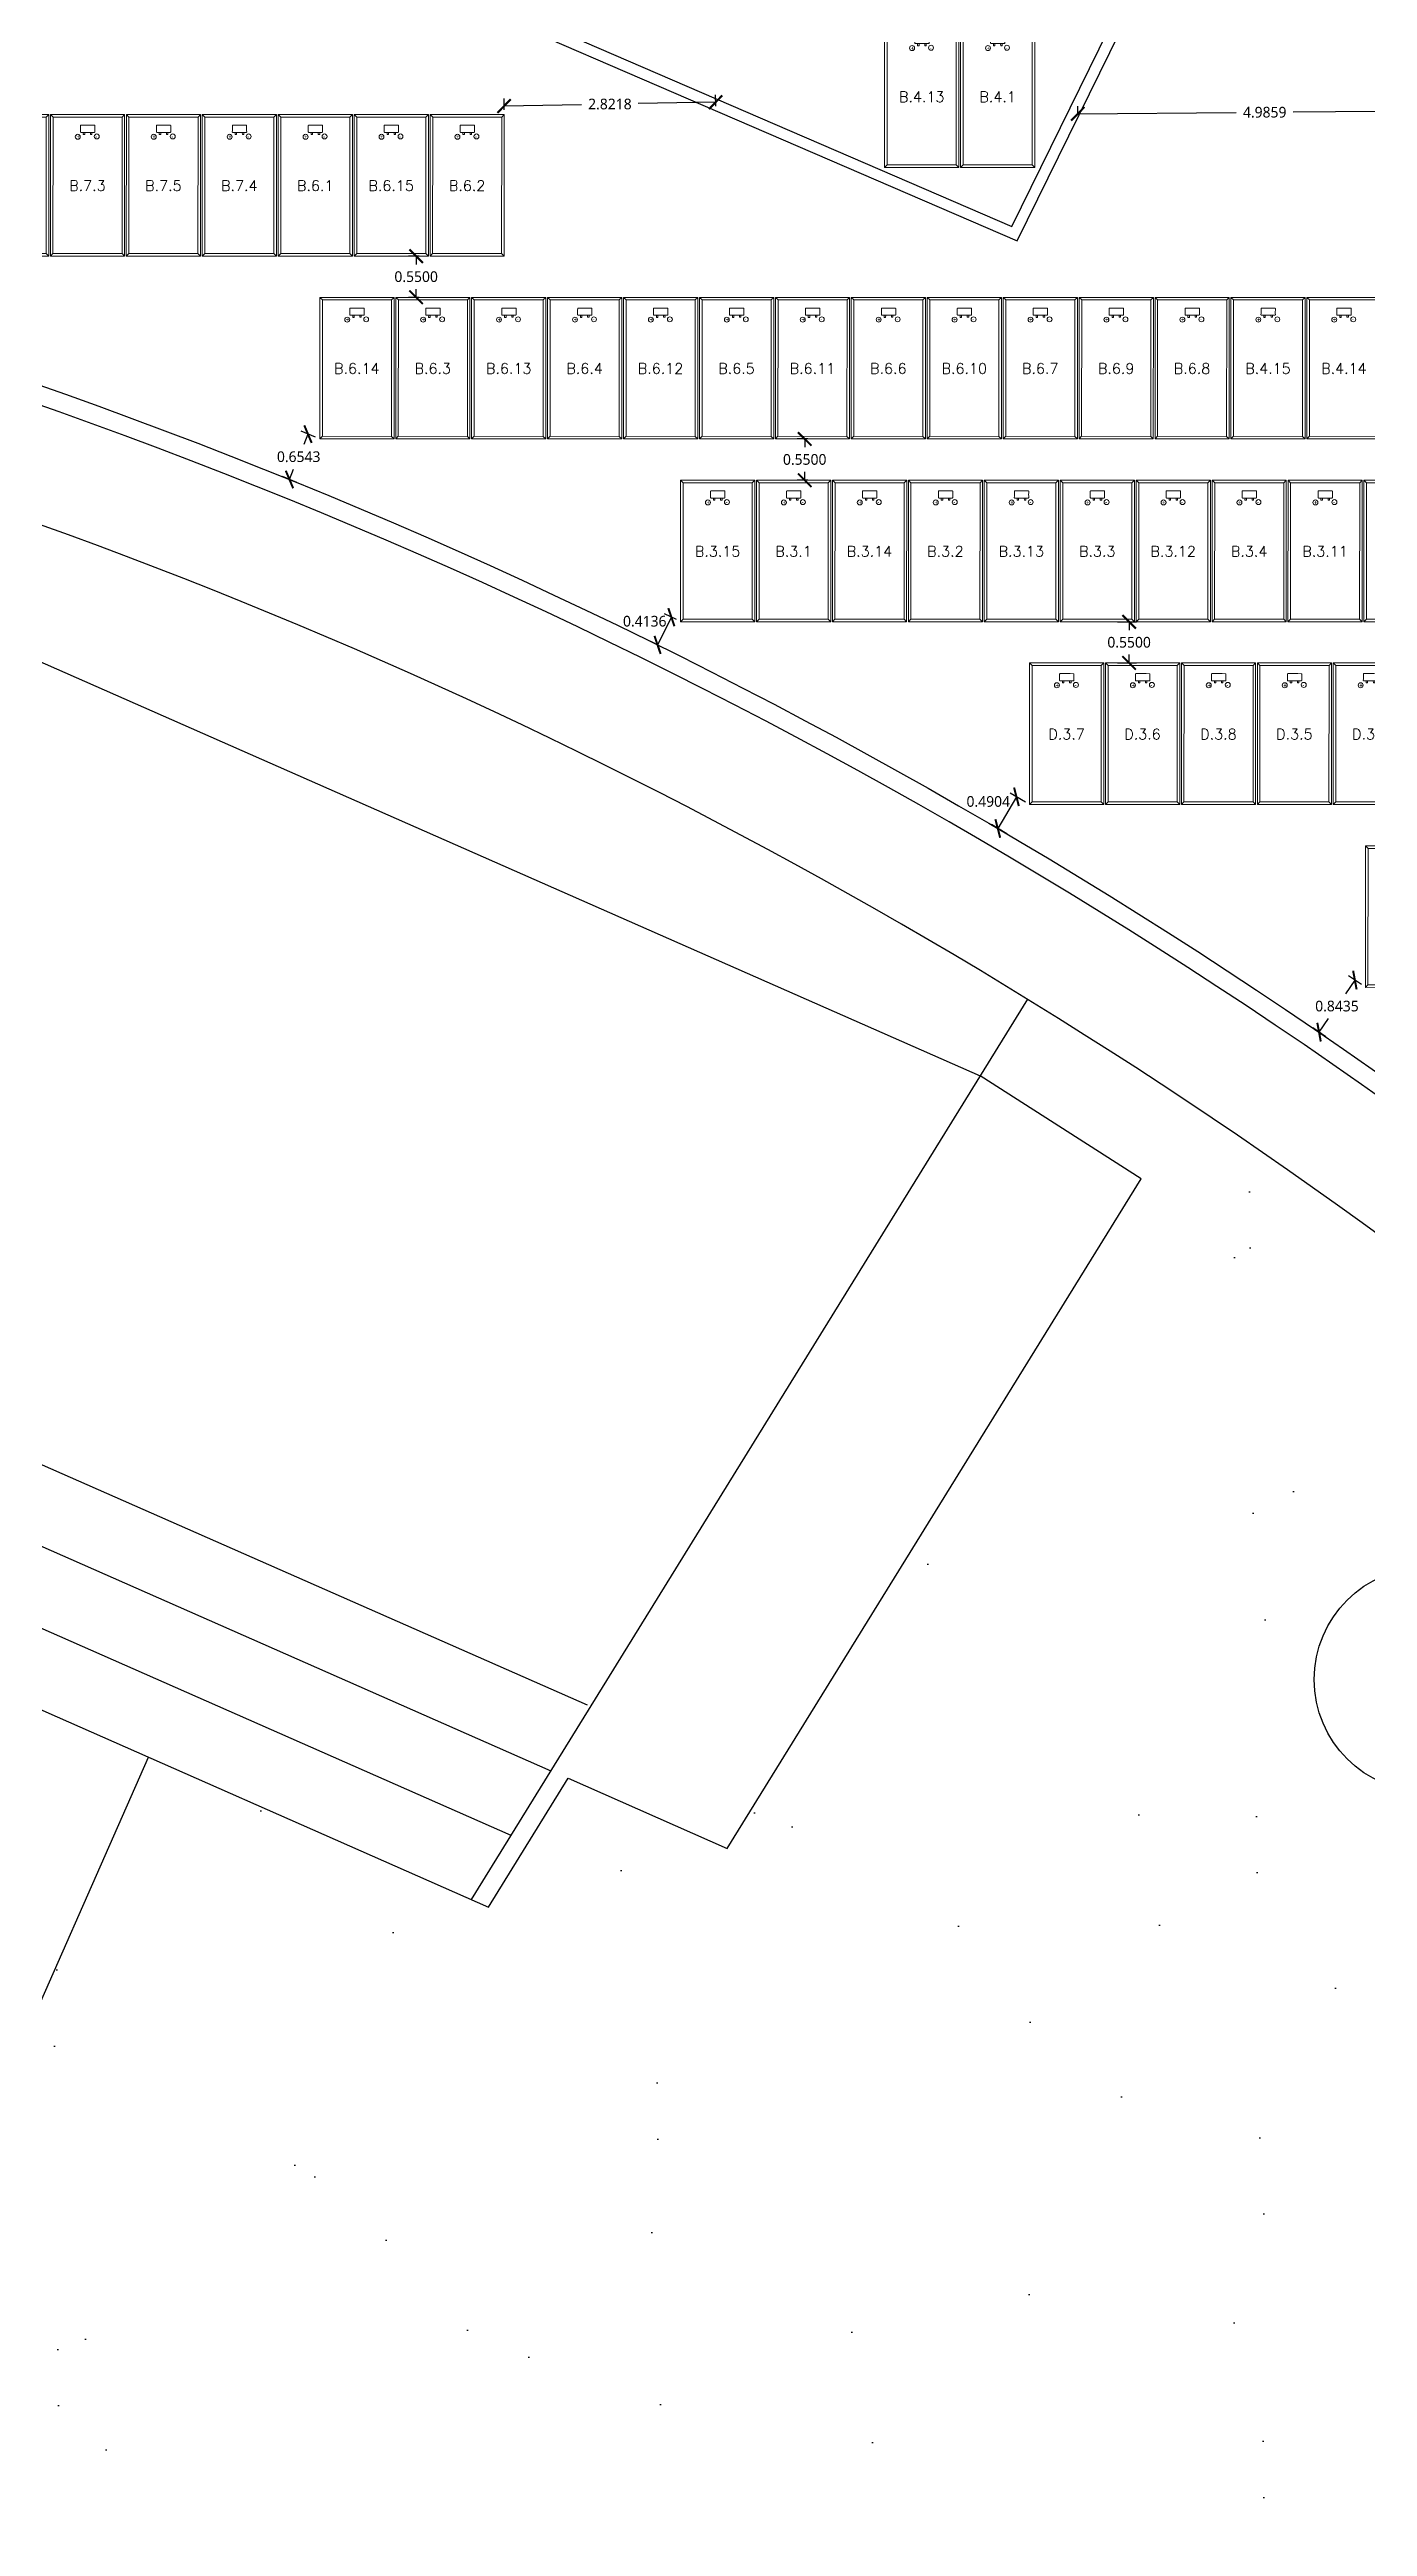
# Model space of a CAD drawing. Header units: metres. Extents: x 399 to 2240, y -1398 to 399.
# Drawn here: x 2039.23 to 2056.81, y -1209.87 to -1176.81 of the extents above; entities that cross this region are included whole.
import ezdxf

# ---------------------------------------------------------------- set-up
doc = ezdxf.new("R2010")
doc.units = ezdxf.units.M
doc.header["$MEASUREMENT"] = 0
doc.layers.get('0').update_dxf_attribs({"linetype": 'CONTINUOUS'})
doc.layers.get('Defpoints').update_dxf_attribs({"linetype": 'CONTINUOUS'})
for name, color, linetype in [('ARQUITETURA', 253, 'CONTINUOUS'), ('Cota', 10, 'CONTINUOUS'), ('MÓDULOS FV', 7, 'CONTINUOUS')]:
    doc.layers.add(name, color=color, linetype=linetype)
doc.layers.add('MOD_ALOCADOS_A', color=5, linetype='CONTINUOUS', lineweight=9)
doc.layers.add('MODULOS_PV', color=2, linetype='CONTINUOUS', lineweight=9)
doc.styles.add('R120-500', font='romans.shx', dxfattribs={"height": 1.5})
doc.styles.add('Verdana', font='ebrima.ttf', dxfattribs={"height": 0.142547})
doc.dimstyles.get("Standard").update_dxf_attribs({"dimtxt": 0.18, "dimasz": 0.18, "dimexe": 0.18, "dimexo": 0.0625, "dimgap": 0.09, "dimtad": 0, "dimtih": 1, "dimtoh": 1, "dimdec": 4, "dimzin": 0, "dimdsep": 46, "dimtxsty": 'Standard', "dimcen": 0.09, "dimadec": 0, "dimazin": 0, "dimtfac": 1, "dimtdec": 4, "dimtofl": 0, "dimtmove": 0, "dimatfit": 3, "dimfxl": 1, "dimtolj": 1, "dimtzin": 0, "dimarcsym": 0})

# ---------------------------------------------------------------- blocks, each defined once
blk = doc.blocks.new('modulo')
at = {"layer": 'MODULOS_PV', "color": 8}
for p, q in [((-0.751, 2.014), (-0.753, 2.063)), ((-1.381, 1.342), (-1.43, 1.34)), ((0.577, 0.769), (0.626, 0.771)), ((-0.053, 0.097), (-0.051, 0.048))]:
    blk.add_line(p, q, dxfattribs=at)
for points in [[(-1.43, 1.34), (-0.753, 2.063), (0.626, 0.771), (-0.051, 0.048)], [(-1.381, 1.342), (-0.751, 2.014), (0.577, 0.769), (-0.053, 0.097)]]:
    blk.add_lwpolyline(points, close=True, dxfattribs=at)
for points in [[(-0.956, 1.498), (-0.935, 1.478), (-0.922, 1.492), (-0.943, 1.512)], [(-0.878, 1.581), (-0.857, 1.562), (-0.87, 1.548), (-0.891, 1.567)]]:
    blk.add_lwpolyline(points, dxfattribs=at)
at = {"layer": 'MODULOS_PV', "color": 1}
blk.add_circle((-0.963, 1.403), 0.0332, dxfattribs=at)
at = {"layer": 'MODULOS_PV', "color": 8}
blk.add_circle((-0.793, 1.591), 0.0332, dxfattribs=at)
blk.add_open_spline([(-0.986, 1.473), (-1.006, 1.493), (-1.027, 1.512), (-1.048, 1.532), (-1.048, 1.532), (-1.049, 1.534), (-1.049, 1.536), (-1.048, 1.538), (-1.048, 1.539), (-1.007, 1.583), (-0.966, 1.627), (-0.925, 1.67), (-0.924, 1.671), (-0.922, 1.672), (-0.919, 1.672), (-0.918, 1.671), (-0.917, 1.671), (-0.897, 1.652), (-0.876, 1.632), (-0.855, 1.613), (-0.855, 1.612), (-0.854, 1.611), (-0.854, 1.608), (-0.855, 1.606), (-0.855, 1.605), (-0.896, 1.561), (-0.937, 1.518), (-0.978, 1.474), (-0.979, 1.473), (-0.981, 1.472), (-0.984, 1.472), (-0.985, 1.473), (-0.986, 1.473)], degree=3, knots=[0, 0, 0, 0, 1, 1, 1, 1.002534, 1.003925, 1.008052, 1.008052, 1.008052, 2.008052, 2.008052, 2.008052, 2.012179, 2.01357, 2.016104, 2.016104, 2.016104, 3.016104, 3.016104, 3.016104, 3.018638, 3.02003, 3.024156, 3.024156, 3.024156, 4.024156, 4.024156, 4.024156, 4.028283, 4.029675, 4.032208, 4.032208, 4.032208, 4.032208], dxfattribs=at)
at = {"layer": 'MODULOS_PV', "color": 1, "insert": (-0.997, 1.409), "char_height": 0.0572, "width": 0.10748, "attachment_point": 1, "rotation": 46.8722}
blk.add_mtext('+', dxfattribs=at)
at = {"layer": 'MODULOS_PV', "color": 8, "insert": (-0.827, 1.597), "char_height": 0.0572, "width": 0.10748, "attachment_point": 1, "rotation": 46.8722}
blk.add_mtext('-', dxfattribs=at)
blk = doc.blocks.new('_ArchTick')
at = {"color": 0, "linetype": 'ByBlock', "const_width": 0.15}
blk.add_lwpolyline([(-0.5, -0.5), (0.5, 0.5)], dxfattribs=at)
blk = doc.blocks.new('*D1026')
at = {"layer": 'Cota', "color": 0, "lineweight": -2, "transparency": 16777216}
for p, q in [((2049.343, -1182.005), (2049.202, -1182.005)), ((2049.302, -1182.005), (2049.302, -1182.116)), ((2049.343, -1182.555), (2049.202, -1182.555)), ((2049.302, -1182.555), (2049.302, -1182.444))]:
    blk.add_line(p, q, dxfattribs=at)
at = {"layer": 'Defpoints', "color": 0, "transparency": 16777216}
for p in [(2049.406, -1182.005), (2049.302, -1182.555), (2049.406, -1182.555)]:
    blk.add_point(p, dxfattribs=at)
at = {"layer": 'Cota', "color": 0, "lineweight": -2, "transparency": 16777216, "xscale": 0.18, "yscale": 0.18, "zscale": 0.18}
for p, rotation in [((2049.302, -1182.005), 90.00005878967461), ((2049.302, -1182.555), 270.0000587896746)]:
    blk.add_blockref('_ArchTick', p, dxfattribs=dict(at, rotation=rotation))
at = {"layer": 'Cota', "color": 0, "transparency": 16777216, "insert": (2049.302, -1182.28), "char_height": 0.1425, "attachment_point": 5, "style": 'Verdana'}
blk.add_mtext('\\A1;0.5500', dxfattribs=at)
blk = doc.blocks.new('*D1028')
at = {"layer": 'Cota', "color": 0, "lineweight": -2, "transparency": 16777216}
for p, q in [((2044.16, -1179.565), (2044.018, -1179.565)), ((2044.118, -1179.565), (2044.118, -1179.676)), ((2044.16, -1180.115), (2044.018, -1180.115)), ((2044.118, -1180.115), (2044.118, -1180.004))]:
    blk.add_line(p, q, dxfattribs=at)
at = {"layer": 'Defpoints', "color": 0, "transparency": 16777216}
for p in [(2044.222, -1179.565), (2044.118, -1180.115), (2044.222, -1180.115)]:
    blk.add_point(p, dxfattribs=at)
at = {"layer": 'Cota', "color": 0, "lineweight": -2, "transparency": 16777216, "xscale": 0.18, "yscale": 0.18, "zscale": 0.18}
for p, rotation in [((2044.118, -1179.565), 90.00005878967461), ((2044.118, -1180.115), 270.0000587896746)]:
    blk.add_blockref('_ArchTick', p, dxfattribs=dict(at, rotation=rotation))
at = {"layer": 'Cota', "color": 0, "transparency": 16777216, "insert": (2044.118, -1179.84), "char_height": 0.1425, "attachment_point": 5, "style": 'Verdana'}
blk.add_mtext('\\A1;0.5500', dxfattribs=at)
blk = doc.blocks.new('*D1029')
at = {"layer": 'Cota', "color": 0, "lineweight": -2, "transparency": 16777216}
for p, q in [((2053.475, -1184.445), (2053.73, -1184.445)), ((2053.63, -1184.445), (2053.63, -1184.556)), ((2053.63, -1184.995), (2053.63, -1184.884)), ((2053.475, -1184.995), (2053.73, -1184.995))]:
    blk.add_line(p, q, dxfattribs=at)
at = {"layer": 'Defpoints', "color": 0, "transparency": 16777216}
for p in [(2053.413, -1184.445), (2053.413, -1184.995), (2053.63, -1184.995)]:
    blk.add_point(p, dxfattribs=at)
at = {"layer": 'Cota', "color": 0, "lineweight": -2, "transparency": 16777216, "xscale": 0.18, "yscale": 0.18, "zscale": 0.18}
for p, rotation in [((2053.63, -1184.445), 90.00005878967548), ((2053.63, -1184.995), 270.0000587896755)]:
    blk.add_blockref('_ArchTick', p, dxfattribs=dict(at, rotation=rotation))
at = {"layer": 'Cota', "color": 0, "transparency": 16777216, "insert": (2053.63, -1184.72), "char_height": 0.1425, "attachment_point": 5, "style": 'Verdana'}
blk.add_mtext('\\A1;0.5500', dxfattribs=at)
blk = doc.blocks.new('*D1039')
at = {"layer": 'Cota', "color": 0, "lineweight": -2, "transparency": 16777216}
for p, q in [((2042.775, -1181.981), (2042.582, -1181.903)), ((2042.675, -1181.941), (2042.618, -1182.08)), ((2042.527, -1182.587), (2042.335, -1182.508)), ((2042.428, -1182.546), (2042.484, -1182.407))]:
    blk.add_line(p, q, dxfattribs=at)
at = {"layer": 'Defpoints', "color": 0, "transparency": 16777216}
for p in [(2042.832, -1182.005), (2042.428, -1182.546), (2042.585, -1182.611)]:
    blk.add_point(p, dxfattribs=at)
at = {"layer": 'Cota', "color": 0, "lineweight": -2, "transparency": 16777216, "xscale": 0.18, "yscale": 0.18, "zscale": 0.18}
for p, rotation in [((2042.675, -1181.941), 67.77981166499305), ((2042.428, -1182.546), 247.7798116649931)]:
    blk.add_blockref('_ArchTick', p, dxfattribs=dict(at, rotation=rotation))
at = {"layer": 'Cota', "color": 0, "transparency": 16777216, "insert": (2042.551, -1182.243), "char_height": 0.1425, "attachment_point": 5, "style": 'Verdana'}
blk.add_mtext('\\A1;0.6543', dxfattribs=at)
blk = doc.blocks.new('*D1040')
at = {"layer": 'Cota', "color": 0, "lineweight": -2, "transparency": 16777216}
for p, q in [((2047.523, -1184.384), (2047.339, -1184.754)), ((2047.59, -1184.417), (2047.433, -1184.339)), ((2047.405, -1184.787), (2047.249, -1184.71))]:
    blk.add_line(p, q, dxfattribs=at)
at = {"layer": 'Defpoints', "color": 0, "transparency": 16777216}
for p in [(2047.646, -1184.445), (2047.339, -1184.754), (2047.461, -1184.815)]:
    blk.add_point(p, dxfattribs=at)
at = {"layer": 'Cota', "color": 0, "lineweight": -2, "transparency": 16777216, "xscale": 0.18, "yscale": 0.18, "zscale": 0.18}
for p, rotation in [((2047.523, -1184.384), 63.56405436828655), ((2047.339, -1184.754), 243.5640543682866)]:
    blk.add_blockref('_ArchTick', p, dxfattribs=dict(at, rotation=rotation))
at = {"layer": 'Cota', "color": 0, "transparency": 16777216, "insert": (2047.168, -1184.439), "char_height": 0.1425, "attachment_point": 5, "style": 'Verdana'}
blk.add_mtext('\\A1;0.4136', dxfattribs=at)
blk = doc.blocks.new('*D1041')
at = {"layer": 'Cota', "color": 0, "lineweight": -2, "transparency": 16777216}
for p, q in [((2052.127, -1186.782), (2051.878, -1187.204)), ((2052.248, -1186.853), (2052.041, -1186.731)), ((2051.999, -1187.275), (2051.792, -1187.153))]:
    blk.add_line(p, q, dxfattribs=at)
at = {"layer": 'Defpoints', "color": 0, "transparency": 16777216}
for p in [(2052.302, -1186.885), (2051.878, -1187.204), (2052.052, -1187.307)]:
    blk.add_point(p, dxfattribs=at)
at = {"layer": 'Cota', "color": 0, "lineweight": -2, "transparency": 16777216, "xscale": 0.18, "yscale": 0.18, "zscale": 0.18}
for p, rotation in [((2052.127, -1186.782), 59.44919222226125), ((2051.878, -1187.204), 239.4491922222612)]:
    blk.add_blockref('_ArchTick', p, dxfattribs=dict(at, rotation=rotation))
at = {"layer": 'Cota', "color": 0, "transparency": 16777216, "insert": (2051.751, -1186.845), "char_height": 0.1425, "attachment_point": 5, "style": 'Verdana'}
blk.add_mtext('\\A1;0.4904', dxfattribs=at)
blk = doc.blocks.new('*D1042')
at = {"layer": 'Cota', "color": 0, "lineweight": -2, "transparency": 16777216}
for p, q in [((2056.731, -1189.289), (2056.559, -1189.172)), ((2056.642, -1189.228), (2056.515, -1189.412)), ((2056.253, -1189.984), (2056.081, -1189.866)), ((2056.164, -1189.923), (2056.29, -1189.739))]:
    blk.add_line(p, q, dxfattribs=at)
at = {"layer": 'Defpoints', "color": 0, "transparency": 16777216}
for p in [(2056.782, -1189.325), (2056.164, -1189.923), (2056.304, -1190.02)]:
    blk.add_point(p, dxfattribs=at)
at = {"layer": 'Cota', "color": 0, "lineweight": -2, "transparency": 16777216, "xscale": 0.18, "yscale": 0.18, "zscale": 0.18}
for p, rotation in [((2056.642, -1189.228), 55.47629500638825), ((2056.164, -1189.923), 235.4762950063882)]:
    blk.add_blockref('_ArchTick', p, dxfattribs=dict(at, rotation=rotation))
at = {"layer": 'Cota', "color": 0, "transparency": 16777216, "insert": (2056.403, -1189.576), "char_height": 0.1425, "attachment_point": 5, "style": 'Verdana'}
blk.add_mtext('\\A1;0.8435', dxfattribs=at)
blk = doc.blocks.new('*D1049')
at = {"layer": 'Cota', "color": 0, "lineweight": -2, "transparency": 16777216}
for p, q in [((2052.946, -1177.651), (2052.946, -1177.565)), ((2057.932, -1177.626), (2055.82, -1177.642)), ((2057.932, -1177.612), (2057.931, -1177.526)), ((2052.946, -1177.665), (2055.059, -1177.648))]:
    blk.add_line(p, q, dxfattribs=at)
at = {"layer": 'Defpoints', "color": 0, "transparency": 16777216}
for p in [(2052.946, -1177.665), (2052.947, -1177.714), (2057.933, -1177.675)]:
    blk.add_point(p, dxfattribs=at)
at = {"layer": 'Cota', "color": 0, "lineweight": -2, "transparency": 16777216, "xscale": 0.18, "yscale": 0.18, "zscale": 0.18}
for p, rotation in [((2052.946, -1177.665), 180.4469110341109), ((2057.932, -1177.626), 0.4469110341108351)]:
    blk.add_blockref('_ArchTick', p, dxfattribs=dict(at, rotation=rotation))
at = {"layer": 'Cota', "color": 0, "transparency": 16777216, "insert": (2055.439, -1177.645), "char_height": 0.1425, "attachment_point": 5, "style": 'Verdana'}
blk.add_mtext('\\A1;4.9859', dxfattribs=at)
blk = doc.blocks.new('*D1051')
at = {"layer": 'Cota', "color": 0, "lineweight": -2, "transparency": 16777216}
for p, q in [((2045.293, -1177.612), (2045.291, -1177.461)), ((2045.292, -1177.561), (2046.326, -1177.543)), ((2048.114, -1177.511), (2047.08, -1177.529)), ((2048.115, -1177.562), (2048.112, -1177.411))]:
    blk.add_line(p, q, dxfattribs=at)
at = {"layer": 'Defpoints', "color": 0, "transparency": 16777216}
for p in [(2048.114, -1177.511), (2048.116, -1177.624), (2045.294, -1177.674)]:
    blk.add_point(p, dxfattribs=at)
at = {"layer": 'Cota', "color": 0, "lineweight": -2, "transparency": 16777216, "xscale": 0.18, "yscale": 0.18, "zscale": 0.18}
for p, rotation in [((2045.292, -1177.561), 181.0159568145), ((2048.114, -1177.511), 1.015956814500006)]:
    blk.add_blockref('_ArchTick', p, dxfattribs=dict(at, rotation=rotation))
at = {"layer": 'Cota', "color": 0, "transparency": 16777216, "insert": (2046.703, -1177.536), "char_height": 0.1425, "attachment_point": 5, "style": 'Verdana'}
blk.add_mtext('\\A1;2.8218', dxfattribs=at)

msp = doc.modelspace()

# ---------------------------------------------------------------- hatches: boundary and pattern name
at = {"layer": 'ARQUITETURA'}
h = msp.add_hatch(dxfattribs=at)
h.set_pattern_fill('AR-SAND', color=116, scale=3, angle=-46.87704, style=0)
h.set_pattern_definition([(350.62296, (1466.5355, -762.2295), (4.089919, 4.08927), [0, -4.56, 0, -5.1, 0, -4.875]), (320.623, (1466.5355, -762.2295), (9.808834, 1.91215), [0, -2.46, 0, -4.11, 0, -1.575]), (280.62296, (1464.013, -759.536), (6.39856, -6.807323), [0, -1.5, 0, -5.4, 0, -7.05]), (270.623, (1464.013, -759.536), (8.08648, -4.78256), [0, -0.75, 0, -3.54, 0, -4.05])])
edge = h.paths.add_edge_path(flags=16)
edge.add_arc((2066.28697, -1207.2145), 1.5, 0, 360)
edge = h.paths.add_edge_path(flags=16)
edge.add_arc((2057.59948, -1198.56367), 1.5, 0, 360)
edge = h.paths.add_edge_path(flags=16)
edge.add_arc((2073.66511, -1217.85031), 1.5, 0, 360)
edge = h.paths.add_edge_path()
edge.add_line((2077.35217, -1309.79176), (2085.44517, -1302.21109))
edge.add_line((2085.44517, -1302.21109), (2073.23928, -1273.42679))
edge.add_line((2073.23928, -1273.42679), (2067.01112, -1271.39588))
edge.add_line((2067.01112, -1271.39588), (2078.12983, -1237.29831))
edge.add_line((2078.12983, -1237.29831), (2099.86087, -1244.38448))
edge.add_line((2099.86087, -1244.38448), (2105.89079, -1225.89263))
edge.add_line((2105.89079, -1225.89263), (2099.9053, -1223.94085))
edge.add_line((2099.9053, -1223.94085), (2088.65905, -1230.95182))
edge.add_line((2088.65905, -1230.95182), (2087.38614, -1231.74536))
edge.add_line((2087.38614, -1231.74536), (2081.30235, -1221.98639))
edge.add_line((2081.30235, -1221.98639), (2075.32436, -1212.39714))
edge.add_arc((2015.07334, -1249.95794), 71, 31.9396267, 58.4036169)
edge.add_line((2052.27252, -1189.48298), (2051.642, -1190.50399))
edge.add_line((2051.642, -1190.50399), (2053.78955, -1191.87959))
edge.add_line((2053.78955, -1191.87959), (2048.26893, -1200.81919))
edge.add_line((2048.26893, -1200.81919), (2046.14413, -1199.88256))
edge.add_line((2046.14413, -1199.88256), (2045.08317, -1201.60057))
edge.add_line((2045.08317, -1201.60057), (2040.54948, -1199.60208))
edge.add_line((2040.54948, -1199.60208), (2026.14744, -1232.20715))
edge.add_line((2026.14744, -1232.20715), (2038.65431, -1250.5426))
edge.add_line((2038.65431, -1250.5426), (2041.80708, -1254.47458))
edge.add_line((2041.80708, -1254.47458), (2044.45837, -1252.41583))
edge.add_arc((2056.2978, -1243.20562), 15, -76.242876, 217.880293, ccw=False)
edge.add_line((2059.8649, -1257.77531), (2060.06952, -1259.07612))
edge.add_line((2060.06952, -1259.07612), (2062.97181, -1258.61958))
edge.add_line((2062.97181, -1258.61958), (2063.4613, -1261.73132))
edge.add_line((2063.4613, -1261.73132), (2056.39816, -1262.84238))
edge.add_line((2056.39816, -1262.84238), (2055.90867, -1259.73064))
edge.add_line((2055.90867, -1259.73064), (2057.58147, -1259.46751))
edge.add_line((2057.58147, -1259.46751), (2057.37685, -1258.16676))
edge.add_arc((2056.2978, -1243.20562), 15, 229.734458, 274.125255, ccw=False)
edge.add_line((2046.60283, -1254.65148), (2042.74767, -1259.15568))
edge.add_line((2042.74767, -1259.15568), (2047.01426, -1260.54695))
edge.add_line((2047.01426, -1260.54695), (2045.29851, -1265.80863))
edge.add_line((2045.29851, -1265.80863), (2040.3452, -1264.19343))
edge.add_line((2040.3452, -1264.19343), (2039.01192, -1268.28219))
edge.add_line((2039.01192, -1268.28219), (2061.18295, -1275.51183))
edge.add_line((2061.18295, -1275.51183), (2054.05252, -1297.37863))
edge.add_line((2054.05252, -1297.37863), (2078.7715, -1305.43912))
edge.add_line((2078.7715, -1305.43912), (2077.35217, -1309.79176))

# ---------------------------------------------------------------- linework, layer by layer
for p, q in [((2034.29174, -1182.85583), (2051.64249, -1190.5043)), ((2052.27252, -1189.48298), (2044.85222, -1201.49876)), ((2053.78955, -1191.87959), (2051.642, -1190.50399)), ((2048.26893, -1200.81919), (2053.78955, -1191.87959)), ((2033.29086, -1193.12387), (2046.40043, -1198.90269)), ((2032.97139, -1194.0759), (2045.91317, -1199.78075)), ((2032.73837, -1195.06602), (2045.38269, -1200.63976)), ((2030.52506, -1195.18322), (2045.08317, -1201.60057)), ((2026.14744, -1232.20715), (2040.54948, -1199.60208)), ((2045.08317, -1201.60057), (2046.14413, -1199.88256)), ((2046.14413, -1199.88256), (2048.26893, -1200.81919))]:
    msp.add_line(p, q, dxfattribs=at)
msp.add_lwpolyline([(2052.13683, -1179.36251), (2056.67565, -1170.12373), (2050.48844, -1167.15986), (2044.27269, -1164.75465), (2040.65872, -1174.40102), (2052.13697, -1179.36217)], dxfattribs=at)
msp.add_lwpolyline([(2052.06536, -1179.16781), (2056.47422, -1170.19356), (2050.42888, -1167.29765), (2044.35996, -1164.94926), (2040.84927, -1174.31997)], close=True, dxfattribs=at)
msp.add_lwpolyline([(2006.49618, -1174.33708), (2028.46424, -1178.45098, -0.21006605), (2076.80942, -1211.47135)], format="xyb", dxfattribs=at)
msp.add_circle((2057.59948, -1198.56367), 1.5, dxfattribs=at)
for radius, start, end in [(90.5, 31.9396267, 79.3932378), (90.25, 31.9396267, 79.3932378), (92, 41.6531771, 63.5753674), (72.5, 31.9396267, 79.3932378), (71, 31.9396267, 74.2214872)]:
    msp.add_arc((2015.07334, -1249.95794), radius, start, end, dxfattribs=at)

# ---------------------------------------------------------------- block references
at = {"layer": 'MÓDULOS FV', "rotation": 313.12783086684}
for p in [(2050.36845, -1178.44997), (2051.38145, -1178.44997), (2038.22534, -1179.63411), (2039.23834, -1179.63411), (2040.25134, -1179.63411), (2041.26434, -1179.63411), (2042.27734, -1179.63411), (2043.29034, -1179.63411), (2044.30334, -1179.63411), (2042.83241, -1182.07487), (2043.84541, -1182.07487), (2044.85841, -1182.07487), (2045.87141, -1182.07487), (2046.88441, -1182.07487), (2047.89741, -1182.07487), (2048.91041, -1182.07487), (2049.92341, -1182.07487), (2050.93641, -1182.07487), (2051.94941, -1182.07487), (2052.96241, -1182.07487), (2053.97541, -1182.07487), (2054.98841, -1182.07487), (2056.00141, -1182.07487), (2057.01441, -1182.07487), (2047.64556, -1184.51487), (2048.65856, -1184.51487), (2049.67156, -1184.51487), (2050.68456, -1184.51487), (2051.69756, -1184.51487), (2052.71056, -1184.51487), (2053.72356, -1184.51487), (2054.73656, -1184.51487), (2055.74956, -1184.51487), (2056.76256, -1184.51487), (2052.30159, -1186.95487), (2053.31459, -1186.95487), (2054.32759, -1186.95487), (2055.34059, -1186.95487), (2056.35359, -1186.95487), (2057.36659, -1186.95487), (2056.78224, -1189.39487)]:
    msp.add_blockref('modulo', p, dxfattribs=at)

# ---------------------------------------------------------------- texts
at = {"layer": 'MOD_ALOCADOS_A', "color": 3, "char_height": 0.14, "attachment_point": 5, "style": 'R120-500'}
for s, insert in [('B.4.13', (2050.86287, -1177.43973)), ('B.4.1', (2051.87587, -1177.43973)), ('B.4.15', (2055.48283, -1181.06462)), ('B.4.14', (2056.49583, -1181.06462)), ('D.3.7', (2052.79601, -1185.94462)), ('D.3.6', (2053.80901, -1185.94462)), ('D.3.8', (2054.82201, -1185.94462)), ('D.3.5', (2055.83501, -1185.94462)), ('D.3.9', (2056.84801, -1185.94462))]:
    msp.add_mtext_dynamic_manual_height_columns(s, width=0.992, gutter_width=7.5, heights=[0], dxfattribs=dict(at, insert=insert))
at = {"layer": 'MOD_ALOCADOS_A', "color": 5, "char_height": 0.14, "attachment_point": 5, "style": 'R120-500'}
for s, insert in [('B.7.3', (2039.73276, -1178.62387)), ('B.7.5', (2040.74576, -1178.62387)), ('B.7.4', (2041.75876, -1178.62386))]:
    msp.add_mtext_dynamic_manual_height_columns(s, width=0.992, gutter_width=7.5, heights=[0], dxfattribs=dict(at, insert=insert))
at = {"layer": 'MOD_ALOCADOS_A', "color": 1, "char_height": 0.14, "attachment_point": 5, "style": 'R120-500'}
for s, insert in [('B.6.1', (2042.77176, -1178.62387)), ('B.6.15', (2043.78476, -1178.62387)), ('B.6.2', (2044.79776, -1178.62387)), ('B.6.14', (2043.32683, -1181.06462)), ('B.6.3', (2044.33983, -1181.06462)), ('B.6.13', (2045.35283, -1181.06462)), ('B.6.4', (2046.36583, -1181.06462)), ('B.6.12', (2047.37883, -1181.06462)), ('B.6.5', (2048.39183, -1181.06462)), ('B.6.11', (2049.40483, -1181.06462)), ('B.6.6', (2050.41783, -1181.06462)), ('B.6.10', (2051.43083, -1181.06462)), ('B.6.7', (2052.44383, -1181.06462)), ('B.6.9', (2053.45683, -1181.06462)), ('B.6.8', (2054.46983, -1181.06462))]:
    msp.add_mtext_dynamic_manual_height_columns(s, width=0.992, gutter_width=7.5, heights=[0], dxfattribs=dict(at, insert=insert))
at = {"layer": 'MOD_ALOCADOS_A', "color": 4, "char_height": 0.14, "attachment_point": 5, "style": 'R120-500'}
for s, insert in [('B.3.15', (2048.13998, -1183.50462)), ('B.3.1', (2049.15298, -1183.50462)), ('B.3.14', (2050.16598, -1183.50462)), ('B.3.2', (2051.17898, -1183.50462)), ('B.3.13', (2052.19198, -1183.50462)), ('B.3.3', (2053.20498, -1183.50462)), ('B.3.12', (2054.21798, -1183.50462)), ('B.3.4', (2055.23098, -1183.50462)), ('B.3.11', (2056.24398, -1183.50462))]:
    msp.add_mtext_dynamic_manual_height_columns(s, width=0.992, gutter_width=7.5, heights=[0], dxfattribs=dict(at, insert=insert))

# ---------------------------------------------------------------- dimensions: what is measured, and where the dimension line sits
at = {"layer": 'Cota', "color": 1}
for p1, p2, distance, picture, middle in [((2045.29434, -1177.67411), (2048.11568, -1177.62408), 0.11308, '*D1051', (2046.70301, -1177.53604)), ((2057.93253, -1177.67487), (2052.94683, -1177.71376), -0.04899, '*D1049', (2055.4393, -1177.64533)), ((2044.22226, -1179.56487), (2044.22226, -1180.11487), -0.10376, '*D1028', (2044.1185, -1179.83987)), ((2042.83241, -1182.00487), (2042.58499, -1182.61055), -0.17012, '*D1039', (2042.55121, -1182.24338)), ((2049.40591, -1182.00487), (2049.40591, -1182.55487), -0.10376, '*D1026', (2049.30215, -1182.27987)), ((2047.64556, -1184.44487), (2047.46142, -1184.81522), -0.13688, '*D1040', (2047.16837, -1184.43857)), ((2053.41294, -1184.44487), (2053.41294, -1184.99487), 0.21694, '*D1029', (2053.62987, -1184.71987)), ((2052.30159, -1186.88487), (2052.05232, -1187.30719), -0.20239, '*D1041', (2051.75084, -1186.84452)), ((2056.78224, -1189.32487), (2056.30419, -1190.01982), -0.17055, '*D1042', (2056.4027, -1189.57569))]:
    dim = msp.add_aligned_dim(p1=p1, p2=p2, distance=distance, dimstyle='Standard', override={"dimtxt": 0.142547, "dimexe": 0.1, "dimtxsty": 'Verdana', "dimblk": 'ArchTick', "dimadec": 3, "dimtmove": 2}, dxfattribs=at)
    dim.commit()
    dim.dimension.update_dxf_attribs({"geometry": picture, "text_midpoint": middle})

doc.saveas('drawing.dxf')
